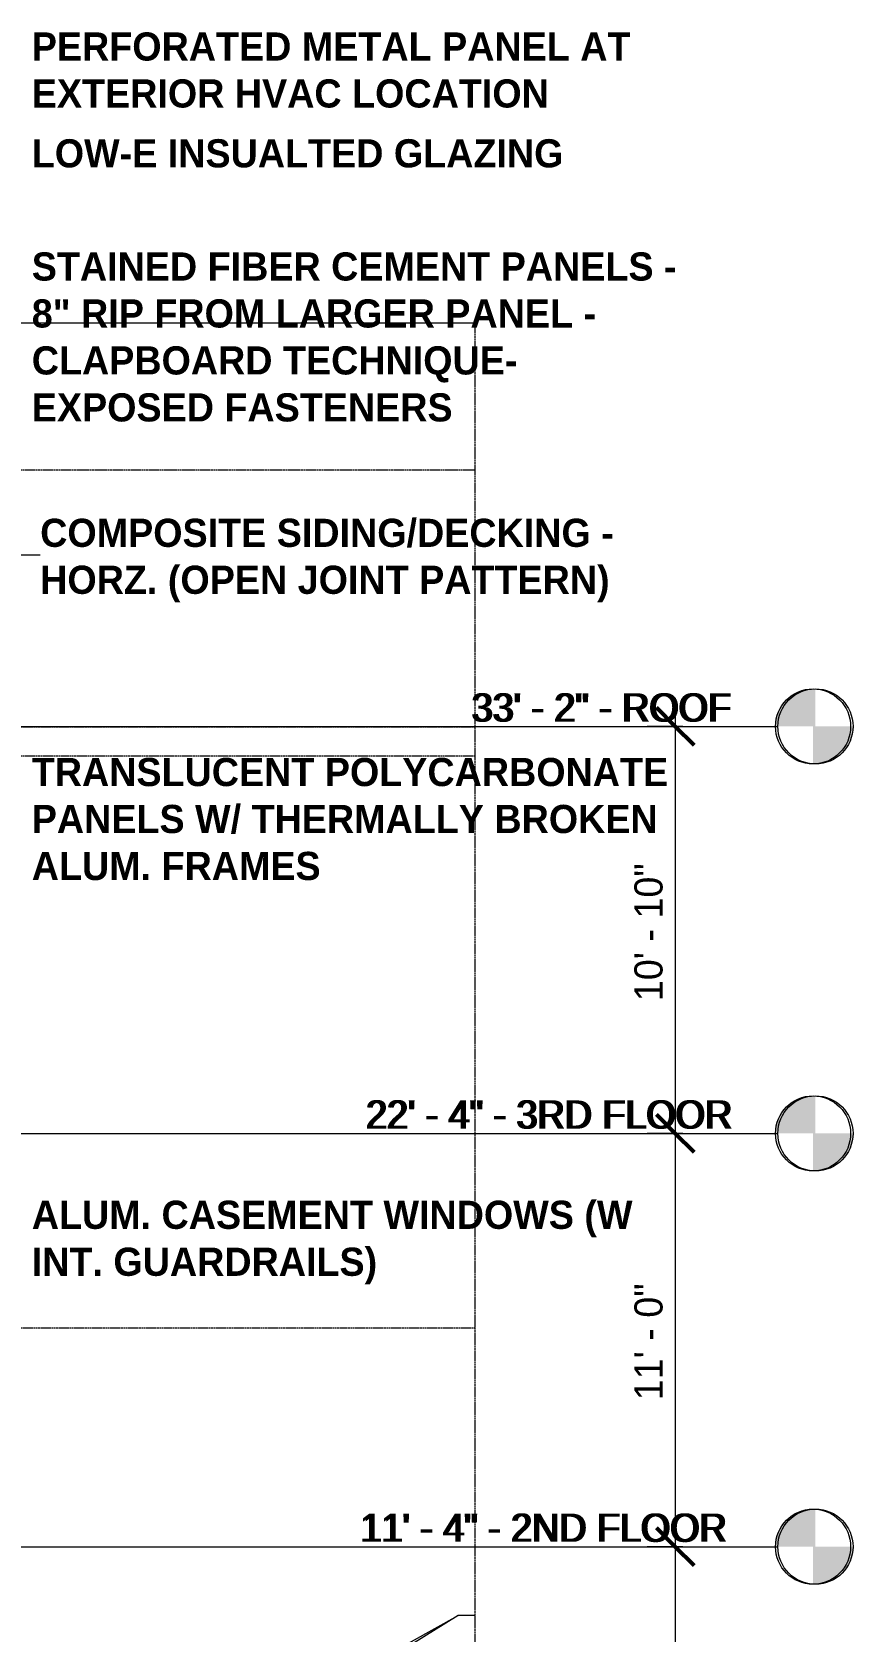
# Model space of a CAD drawing. Header units: inches. Extents: x 1750 to 7619, y -360 to 620.
# Drawn here: x 7357 to 7619, y 109 to 620 of the extents above; entities that cross this region are included whole.
import ezdxf

# ---------------------------------------------------------------- set-up
doc = ezdxf.new("R2010")
doc.units = ezdxf.units.IN
doc.header["$MEASUREMENT"] = 0
doc.linetypes.add('Aligning Line 1_8_', pattern=[0.25, 0.125, -0.125])
doc.linetypes.add('Grid Line 1_2_', pattern=[0.875, 0.5, -0.125, 0.125, -0.125])
for name, color, linetype, lineweight in [('0-2', 9, 'Continuous', 5), ('0-3', 165, 'Continuous', 5), ('0-4', 10, 'Continuous', 5), ('A-ANNO-DIMS', 211, 'Continuous', 9), ('A-ANNO-DIMS-96', 211, 'Continuous', 9), ('A-FLOR-LEVL', 51, 'Continuous', 9), ('A-FLOR-LEVL-1', 51, 'Grid Line 1_2_', 9), ('A-FLOR-LEVL-2', 191, 'Continuous', 9), ('A-FLOR-LEVL-3', 147, 'Continuous', 9), ('C-TOPO', 7, 'Continuous', 9), ('G-ANNO-SYMB', 111, 'Aligning Line 1_8_', 9), ('G-ANNO-SYMB-1', 191, 'Aligning Line 1_8_', 9), ('G-ANNO-SYMB-2', 147, 'Aligning Line 1_8_', 9), ('G-ANNO-TEXT', 231, 'Continuous', 9)]:
    doc.layers.add(name, color=color, linetype=linetype, lineweight=lineweight)
doc.styles.add('Century Gothic', font='ufonts.com_century-gothic.ttf', dxfattribs={"height": 9})
doc.styles.add('Century Gothic_B', font='GOTHICB.TTF', dxfattribs={"height": 9})
doc.dimstyles.new('OD__1_8__Tol__', dxfattribs={"dimscale": 12, "dimtxt": 9.397514, "dimasz": 1, "dimexe": 0.75, "dimexo": 0.5, "dimgap": 0.125, "dimtad": 1, "dimdec": 3, "dimrnd": 0.125, "dimzin": 3, "dimdsep": 46, "dimlunit": 4, "dimtxsty": 'Century Gothic', "dimblk1": 'OBLIQUE', "dimblk2": 'OBLIQUE', "dimsah": 1, "dimcen": 0.09, "dimdle": 0.75, "dimazin": 0, "dimtfac": 1, "dimtdec": 4, "dimtix": 1, "dimtmove": 0, "dimatfit": 3, "dimfxl": 1, "dimtvp": 1, "dimtfill": 1, "dimfrac": 2, "dimtolj": 1, "dimtzin": 0, "dimarcsym": 2})

# ---------------------------------------------------------------- blocks, each defined once
blk = doc.blocks.new('Level - Level Head - Circle-V53-BUILDING ELEVATION - NORTH')
at = {"layer": 'A-FLOR-LEVL'}
h = blk.add_hatch(color=256, dxfattribs=at)
edge = h.paths.add_edge_path(flags=0)
edge.add_line((-9597.49, 0), (-9609.49, 0))
edge.add_arc((-9597.49, 0), 12, 90, 180, ccw=False)
edge.add_line((-9597.49, 12), (-9597.49, 0))
h = blk.add_hatch(color=256, dxfattribs=at)
edge = h.paths.add_edge_path(flags=0)
edge.add_line((-9597.49, -12), (-9597.49, 0))
edge.add_line((-9597.49, 0), (-9585.49, 0))
edge.add_arc((-9597.49, 0), 12, 270, 360, ccw=False)
at = {"layer": 'A-FLOR-LEVL-2'}
blk.add_circle((-9597.49, 0), 12, dxfattribs=at)
blk = doc.blocks.new('CTR - 2nd Phase_rvt-2-BUILDING ELEVATION - NORTH')
at = {"layer": 'A-FLOR-LEVL-1'}
for p, q in [((-12558.48, 398), (-9609.49, 398)), ((-12558.48, 268), (-9609.49, 268)), ((-12558.48, 136), (-9609.49, 136))]:
    blk.add_line(p, q, dxfattribs=at)
at = {"layer": 'G-ANNO-SYMB-1'}
for p, q in [((-12461.79, 526.95), (-9706.16, 526.95)), ((-12461.79, 388.59), (-9706.16, 388.59))]:
    blk.add_line(p, q, dxfattribs=at)
at = {"layer": '0-2'}
for p in [(0, 398), (0, 268), (0, 136)]:
    blk.add_blockref('Level - Level Head - Circle-V53-BUILDING ELEVATION - NORTH', p, dxfattribs=at)
at = {"layer": 'A-FLOR-LEVL', "char_height": 9, "attachment_point": 1, "style": 'Century Gothic'}
for s, insert, width in [('33\' - 2" - ROOF', (-9706.86, 408.55), 104.232), ('22\' - 4" - 3RD FLOOR', (-9740.61, 278.55), 145.137), ('11\' - 4" - 2ND FLOOR', (-9742.35, 146.55), 147.258)]:
    blk.add_mtext(s, dxfattribs=dict(at, insert=insert, width=width))
blk = doc.blocks.new('CTR  - Topography_rvt-2-BUILDING ELEVATION - NORTH')
at = {"layer": 'C-TOPO'}
for p, q in [((-9711.64, 114), (-9767.17, 79.66)), ((-9767.17, 83.1), (-9711.64, 114)), ((-9706.16, 114), (-9711.64, 114))]:
    blk.add_line(p, q, dxfattribs=at)
blk = doc.blocks.new('Level - Level Head - Circle-V54-BUILDING ELEVATION - NORTH')
at = {"layer": 'A-FLOR-LEVL'}
h = blk.add_hatch(color=256, dxfattribs=at)
edge = h.paths.add_edge_path(flags=0)
edge.add_line((-9597.49, 0), (-9609.49, 0))
edge.add_arc((-9597.49, 0), 12, 90, 180, ccw=False)
edge.add_line((-9597.49, 12), (-9597.49, 0))
h = blk.add_hatch(color=256, dxfattribs=at)
edge = h.paths.add_edge_path(flags=0)
edge.add_line((-9597.49, -12), (-9597.49, 0))
edge.add_line((-9597.49, 0), (-9585.49, 0))
edge.add_arc((-9597.49, 0), 12, 270, 360, ccw=False)
at = {"layer": 'A-FLOR-LEVL-3'}
blk.add_circle((-9597.49, 0), 12, dxfattribs=at)
blk = doc.blocks.new('CTR - 1st Phase - Common Walls_rvt-2-BUILDING ELEVATION - NORTH')
at = {"layer": 'A-FLOR-LEVL-1'}
for p, q in [((-12558.48, 398), (-9609.49, 398)), ((-12558.48, 268), (-9609.49, 268)), ((-12558.48, 136), (-9609.49, 136))]:
    blk.add_line(p, q, dxfattribs=at)
at = {"layer": 'G-ANNO-SYMB-2'}
for p, q in [((-12461.73, 526.95), (-9706.24, 526.95)), ((-12428.12, 526.95), (-9706.24, 526.95)), ((-12363.34, 526.95), (-9706.24, 526.95)), ((-9706.24, 526.95), (-9706.24, -206.54)), ((-9706.24, 526.95), (-9706.24, -206.54)), ((-9706.24, 526.95), (-9706.24, -145.84)), ((-12461.79, 480), (-9706.16, 480))]:
    blk.add_line(p, q, dxfattribs=at)
at = {"layer": '0-3'}
for p in [(0, 398), (0, 268), (0, 136)]:
    blk.add_blockref('Level - Level Head - Circle-V54-BUILDING ELEVATION - NORTH', p, dxfattribs=at)
at = {"layer": 'A-FLOR-LEVL', "char_height": 9, "attachment_point": 1, "style": 'Century Gothic'}
for s, insert, width in [('33\' - 2" - ROOF', (-9706.86, 408.55), 104.232), ('22\' - 4" - 3RD FLOOR', (-9740.61, 278.55), 145.137), ('11\' - 4" - 2ND FLOOR', (-9742.35, 146.55), 147.258)]:
    blk.add_mtext(s, dxfattribs=dict(at, insert=insert, width=width))
blk = doc.blocks.new('CTR - 1st Phase -Stairs _ Elevators_rvt-2-BUILDING ELEVATION - NORTH')
at = {"layer": 'A-FLOR-LEVL-1'}
for p, q in [((-12558.48, 398), (-9609.49, 398)), ((-12558.48, 268), (-9609.49, 268)), ((-12558.48, 136), (-9609.49, 136))]:
    blk.add_line(p, q, dxfattribs=at)
at = {"layer": 'G-ANNO-SYMB-2'}
for p, q in [((-12461.73, 526.95), (-9706.24, 526.95)), ((-9706.24, 526.95), (-9706.24, -206.49))]:
    blk.add_line(p, q, dxfattribs=at)
at = {"layer": '0-3'}
for p in [(0, 398), (0, 268), (0, 136)]:
    blk.add_blockref('Level - Level Head - Circle-V54-BUILDING ELEVATION - NORTH', p, dxfattribs=at)
at = {"layer": 'A-FLOR-LEVL', "char_height": 9, "attachment_point": 1, "style": 'Century Gothic'}
for s, insert, width in [('33\' - 2" - ROOF', (-9706.86, 408.55), 104.232), ('22\' - 4" - 3RD FLOOR', (-9740.61, 278.55), 145.137), ('11\' - 4" - 2ND FLOOR', (-9742.35, 146.55), 147.258)]:
    blk.add_mtext(s, dxfattribs=dict(at, insert=insert, width=width))
blk = doc.blocks.new('Level - Level Head - Circle-50818-BUILDING ELEVATION - NORTH')
at = {"layer": 'A-FLOR-LEVL'}
h = blk.add_hatch(color=256, dxfattribs=at)
edge = h.paths.add_edge_path(flags=0)
edge.add_line((-9598.24, 0), (-9610.24, 0))
edge.add_arc((-9598.24, 0), 12, 90, 180, ccw=False)
edge.add_line((-9598.24, 12), (-9598.24, 0))
h = blk.add_hatch(color=256, dxfattribs=at)
edge = h.paths.add_edge_path(flags=0)
edge.add_line((-9598.24, -12), (-9598.24, 0))
edge.add_line((-9598.24, 0), (-9586.24, 0))
edge.add_arc((-9598.24, 0), 12, 270, 360, ccw=False)
blk.add_circle((-9598.24, 0), 12, dxfattribs=at)
blk = doc.blocks.new('DIMBLOCK8-BUILDING ELEVATION - NORTH')
at = {"layer": 'A-ANNO-DIMS-96', "lineweight": 50}
for p, q in [((7561.96, 398), (7555.96, 404)), ((7561.96, 398), (7567.96, 392)), ((7561.96, 268), (7555.96, 274)), ((7561.96, 268), (7567.96, 262))]:
    blk.add_line(p, q, dxfattribs=at)
at = {"layer": 'A-ANNO-DIMS-96'}
for p, q in [((7561.96, 407), (7561.96, 268)), ((7564.44, 398), (7552.96, 398)), ((7561.96, 398), (7564.44, 398)), ((7564.44, 268), (7552.96, 268)), ((7561.96, 268), (7564.44, 268))]:
    blk.add_line(p, q, dxfattribs=at)
at = {"layer": 'A-ANNO-DIMS-96', "color": 0, "insert": (7548.92, 310.25), "char_height": 9, "width": 54.5951, "attachment_point": 1, "rotation": 90, "line_spacing_factor": 0.984502, "style": 'Century Gothic', "bg_fill": 3, "box_fill_scale": 1.25, "bg_fill_color": 256, "bg_fill_true_color": 13158600, "bg_fill_transparency": 0}
blk.add_mtext('10\' - 10"', dxfattribs=at)
blk = doc.blocks.new('_Oblique')
at = {"color": 0, "linetype": 'ByBlock', "lineweight": -2}
blk.add_line((-0.5, -0.5), (0.5, 0.5), dxfattribs=at)
blk = doc.blocks.new('DIMBLOCK9-BUILDING ELEVATION - NORTH')
at = {"layer": 'A-ANNO-DIMS-96', "lineweight": 50}
for p, q in [((7561.96, 268), (7555.96, 274)), ((7561.96, 268), (7567.96, 262)), ((7561.96, 136), (7555.96, 142)), ((7561.96, 136), (7567.96, 130))]:
    blk.add_line(p, q, dxfattribs=at)
at = {"layer": 'A-ANNO-DIMS-96'}
for p, q in [((7564.44, 268), (7552.96, 268)), ((7561.96, 268), (7561.96, 136)), ((7561.96, 268), (7564.44, 268)), ((7564.44, 136), (7552.96, 136)), ((7561.96, 136), (7564.44, 136))]:
    blk.add_line(p, q, dxfattribs=at)
at = {"layer": 'A-ANNO-DIMS-96', "color": 0, "insert": (7548.92, 182.76), "char_height": 9, "width": 46.1821, "attachment_point": 1, "rotation": 90, "line_spacing_factor": 0.984502, "style": 'Century Gothic', "bg_fill": 3, "box_fill_scale": 1.25, "bg_fill_color": 256, "bg_fill_true_color": 13158600, "bg_fill_transparency": 0}
blk.add_mtext('11\' - 0"', dxfattribs=at)
blk = doc.blocks.new('DIMBLOCK10-BUILDING ELEVATION - NORTH')
at = {"layer": 'A-ANNO-DIMS-96', "lineweight": 50}
for p, q in [((7561.96, 136), (7555.96, 142)), ((7561.96, 136), (7567.96, 130)), ((7561.96, 0), (7555.96, 6)), ((7561.96, 0), (7567.96, -6))]:
    blk.add_line(p, q, dxfattribs=at)
at = {"layer": 'A-ANNO-DIMS-96'}
for p, q in [((7564.44, 136), (7552.96, 136)), ((7561.96, 136), (7561.96, 0)), ((7561.96, 136), (7564.44, 136)), ((7564.44, 0), (7552.96, 0)), ((7561.96, 0), (7564.44, 0))]:
    blk.add_line(p, q, dxfattribs=at)
at = {"layer": 'A-ANNO-DIMS-96', "color": 0, "insert": (7548.92, 48.76), "char_height": 9, "width": 46.1821, "attachment_point": 1, "rotation": 90, "line_spacing_factor": 0.984502, "style": 'Century Gothic', "bg_fill": 3, "box_fill_scale": 1.25, "bg_fill_color": 256, "bg_fill_true_color": 13158600, "bg_fill_transparency": 0}
blk.add_mtext('11\' - 4"', dxfattribs=at)

msp = doc.modelspace()

# ---------------------------------------------------------------- linework, layer by layer
at = {"layer": 'A-FLOR-LEVL-1'}
for p, q in [((4646.5044, 398), (7593.9954, 398)), ((4646.5044, 268), (7593.9954, 268)), ((4646.5044, 136), (7593.9954, 136))]:
    msp.add_line(p, q, dxfattribs=at)
at = {"layer": 'G-ANNO-SYMB'}
for p, q in [((4742.443, 526.9531), (7497.9954, 526.9531)), ((7497.9954, 526.9531), (7497.9954, -157.3105)), ((4742.443, 480), (7498.075, 480)), ((7498.075, 397.7608), (4742.443, 397.7608)), ((7498.075, 205.7608), (4742.443, 205.7608))]:
    msp.add_line(p, q, dxfattribs=at)
at = {"layer": 'G-ANNO-TEXT'}
msp.add_line((7333.7785, 452.8396), (7359.1337, 452.8396), dxfattribs=at)

# ---------------------------------------------------------------- block references
at = {"layer": '0-4'}
for name in ['CTR - 2nd Phase_rvt-2-BUILDING ELEVATION - NORTH', 'CTR - 1st Phase - Common Walls_rvt-2-BUILDING ELEVATION - NORTH', 'CTR - 1st Phase -Stairs _ Elevators_rvt-2-BUILDING ELEVATION - NORTH', 'CTR  - Topography_rvt-2-BUILDING ELEVATION - NORTH']:
    msp.add_blockref(name, (17204.2357, 0), dxfattribs=at)
at = {"layer": 'A-FLOR-LEVL'}
for p in [(17204.2357, 398), (17204.2357, 268), (17204.2357, 136)]:
    msp.add_blockref('Level - Level Head - Circle-50818-BUILDING ELEVATION - NORTH', p, dxfattribs=at)

# ---------------------------------------------------------------- texts
at = {"layer": 'A-FLOR-LEVL', "char_height": 9, "attachment_point": 1, "style": 'Century Gothic'}
for s, insert, width in [('33\' - 2" - ROOF', (7496.6232, 408.5508), 104.232), ('22\' - 4" - 3RD FLOOR', (7462.872, 278.5508), 145.137), ('11\' - 4" - 2ND FLOOR', (7461.1334, 146.5508), 147.258)]:
    msp.add_mtext(s, dxfattribs=dict(at, insert=insert, width=width))
at = {"layer": 'G-ANNO-TEXT', "char_height": 9, "attachment_point": 1, "style": 'Century Gothic_B'}
for s, insert, width in [('PERFORATED METAL PANEL AT', (7356.4484, 619.6815), 216.342), ('EXTERIOR HVAC LOCATION', (7356.4484, 604.6815), 200.889), ('LOW-E INSUALTED GLAZING', (7356.4484, 585.5578), 202.101), ('STAINED FIBER CEMENT PANELS -', (7356.4484, 549.4121), 237.249), ('8" RIP FROM LARGER PANEL -', (7356.4484, 534.4121), 211.494), ('CLAPBOARD TECHNIQUE-', (7356.4484, 519.4121), 187.557), ('EXPOSED FASTENERS', (7356.4484, 504.4121), 150.591), ('COMPOSITE SIDING/DECKING -', (7359.1337, 464.3444), 231.492), ('HORZ. (OPEN JOINT PATTERN)', (7359.1337, 449.3444), 214.827), ('TRANSLUCENT POLYCARBONATE', (7356.4484, 387.9378), 236.34), ('PANELS W/ THERMALLY BROKEN', (7356.4484, 372.9378), 231.795), ('ALUM. FRAMES', (7356.4484, 357.9378), 108.777), ('ALUM. CASEMENT WINDOWS (W', (7356.4484, 246.5129), 234.522), ('INT. GUARDRAILS)', (7356.4484, 231.5129), 130.593)]:
    msp.add_mtext(s, dxfattribs=dict(at, insert=insert, width=width))

# ---------------------------------------------------------------- next in the draw order: dimensions: what is measured, and where the dimension line sits
at = {"layer": 'A-ANNO-DIMS'}
dim = msp.add_linear_dim(base=(7561.9574, 268), p1=(7570.4427, 398), p2=(7570.4427, 268), angle=90, dimstyle='OD__1_8__Tol__', override={"dimpost": '<>', "dimfxl": 130}, dxfattribs=at)
dim.commit()
dim.dimension.update_dxf_attribs({"geometry": 'DIMBLOCK8-BUILDING ELEVATION - NORTH', "text_midpoint": (7555.7311, 333)})

# ---------------------------------------------------------------- next in the draw order: dimensions: what is measured, and where the dimension line sits
dim = msp.add_linear_dim(base=(7561.9574, 136), p1=(7570.4427, 268), p2=(7570.4427, 136), angle=90, dimstyle='OD__1_8__Tol__', override={"dimpost": '<>', "dimfxl": 132}, dxfattribs=at)
dim.commit()
dim.dimension.update_dxf_attribs({"geometry": 'DIMBLOCK9-BUILDING ELEVATION - NORTH', "text_midpoint": (7555.7311, 202)})

# ---------------------------------------------------------------- next in the draw order: dimensions: what is measured, and where the dimension line sits
dim = msp.add_linear_dim(base=(7561.9574, 0), p1=(7570.4427, 136), p2=(7570.4427, 0), angle=90, dimstyle='OD__1_8__Tol__', override={"dimpost": '<>', "dimfxl": 136}, dxfattribs=at)
dim.commit()
dim.dimension.update_dxf_attribs({"geometry": 'DIMBLOCK10-BUILDING ELEVATION - NORTH', "text_midpoint": (7555.8443, 68)})

doc.saveas('drawing.dxf')
